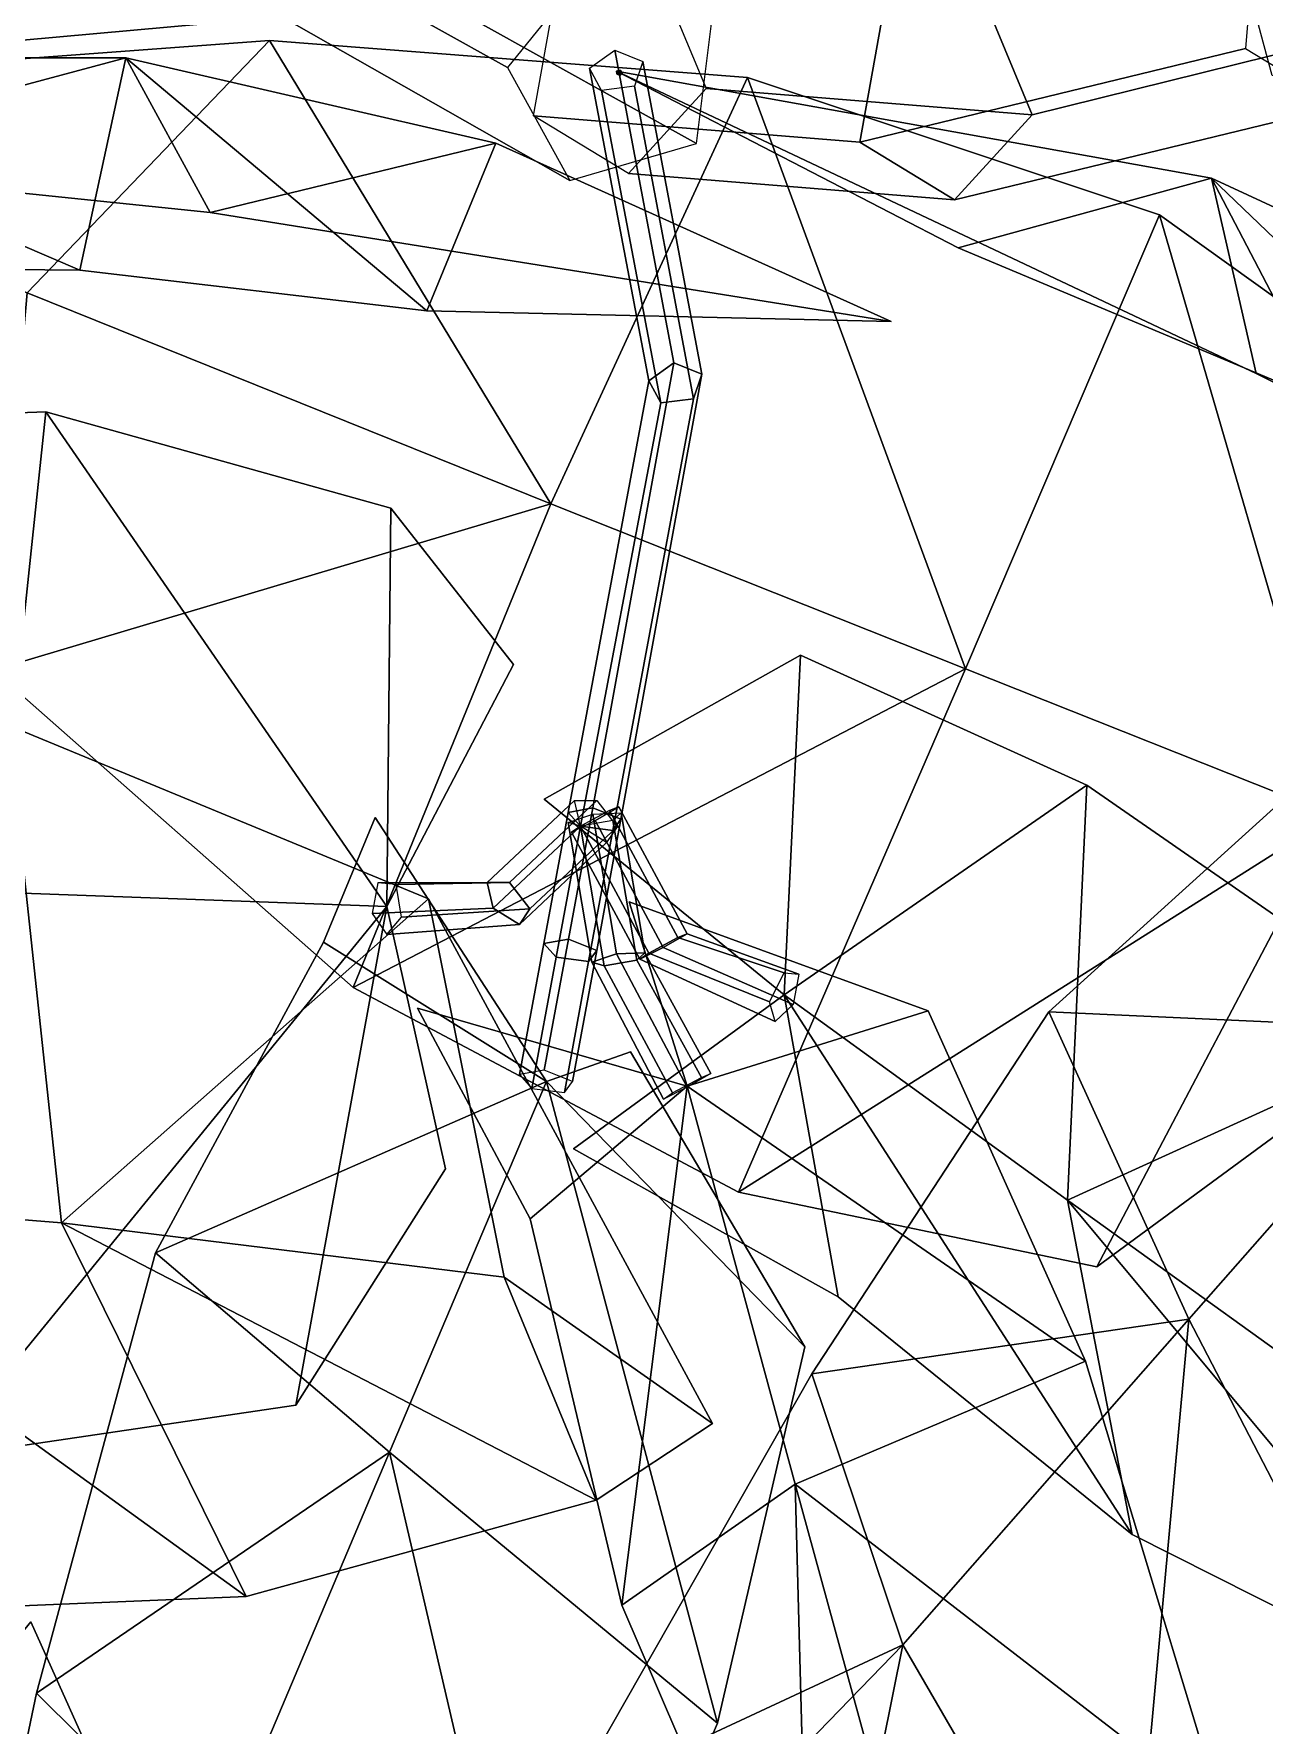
# Model space of a CAD drawing. Header units: metres. Extents: x -208 to 315, y -224 to 287.
# Drawn here: x 216.46 to 233.64, y 96.64 to 120.26 of the extents above; entities that cross this region are included whole.
import ezdxf

# ---------------------------------------------------------------- set-up
doc = ezdxf.new("R2010")
doc.units = ezdxf.units.M

msp = doc.modelspace()

# ---------------------------------------------------------------- linework, layer by layer
at = {"layer": 'Breeder_Intrnd', "color": 3}
for points in [[(219.9307, 123.6512, 784.3625), (224.2985, 121.2954, 794.673), (223.075, 119.7896, 794.8386), (218.9218, 122.1032, 784.9773)], [(210.1506, 118.1455, 763.4983), (216.6874, 121.78, 773.3474), (215.1961, 123.3465, 773.7625), (208.8562, 119.7693, 764.2316)], [(221.5633, 121.04, 783.6154), (225.7164, 118.7263, 793.4766), (225.9557, 120.6284, 793.8186), (221.5878, 122.9841, 783.5081)], [(213.696, 121.6304, 775.2112), (218.9218, 122.1032, 784.9773), (219.925, 120.4986, 784.5182), (214.6992, 120.0258, 774.7521)], [(218.9218, 122.1032, 784.9773), (223.075, 119.7896, 794.8386), (223.9463, 118.2109, 794.1034), (219.925, 120.4986, 784.5182)], [(230.4061, 119.1264, 801.9827), (235.6332, 120.4204, 809.8652), (234.9023, 121.928, 810.1035), (229.7748, 120.6435, 802.3875)], [(209.2274, 116.2236, 764.0498), (216.0847, 119.9516, 774.4167), (216.6874, 121.78, 773.3474), (210.1506, 118.1455, 763.4983)], [(228.2939, 120.4099, 803.1725), (233.521, 121.7039, 811.0552), (233.3853, 120.0556, 811.4139), (227.9961, 118.7463, 803.2602)], [(214.6992, 120.0258, 774.7521), (219.925, 120.4986, 784.5182), (221.5633, 121.04, 783.6154), (216.3375, 120.5671, 773.8492)], [(219.925, 120.4986, 784.5182), (223.9463, 118.2109, 794.1034), (225.7164, 118.7263, 793.4766), (221.5633, 121.04, 783.6154)], [(225.8514, 119.4948, 793.5005), (230.4061, 119.1264, 801.9827), (229.7748, 120.6435, 802.3875), (225.2201, 121.0119, 793.9054)], [(233.3869, 121.0448, 811.1495), (236.9719, 120.6948, 818.497), (237.3427, 119.3281, 818.251), (233.7577, 119.6782, 810.9034)], [(223.7392, 120.7783, 794.6904), (228.2939, 120.4099, 803.1725), (227.9961, 118.7463, 803.2602), (223.4414, 119.1147, 794.7781)], [(229.3212, 117.9411, 802.5137), (234.7104, 119.2504, 810.6674), (235.6332, 120.4204, 809.8652), (230.4061, 119.1264, 801.9827)], [(227.9961, 118.7463, 803.2602), (233.3853, 120.0556, 811.4139), (234.7104, 119.2504, 810.6674), (229.3212, 117.9411, 802.5137)], [(224.7665, 118.3095, 794.0316), (229.3212, 117.9411, 802.5137), (230.4061, 119.1264, 801.9827), (225.8514, 119.4948, 793.5005)], [(223.4414, 119.1147, 794.7781), (227.9961, 118.7463, 803.2602), (229.3212, 117.9411, 802.5137), (224.7665, 118.3095, 794.0316)]]:
    msp.add_3dface(points, dxfattribs=at)
at = {"layer": 'Breeder_Leaf', "color": 3}
for points in [[(209.1093, 119.3807, 840.2731), (219.7518, 120.1685, 844.2645), (216.3658, 116.6404, 842.359)], [(209.1093, 119.3807, 840.2731), (216.3658, 116.6404, 842.359), (219.7518, 120.1685, 844.2645)], [(216.3658, 116.6404, 842.359), (219.7518, 120.1685, 844.2645), (223.681, 113.6954, 840.415)], [(216.3658, 116.6404, 842.359), (223.681, 113.6954, 840.415), (219.7518, 120.1685, 844.2645)], [(223.681, 113.6954, 840.415), (219.7518, 120.1685, 844.2645), (226.4278, 119.649, 842.3527)], [(223.681, 113.6954, 840.415), (226.4278, 119.649, 842.3527), (219.7518, 120.1685, 844.2645)], [(226.4278, 119.649, 842.3527), (229.4731, 111.3937, 838.4462), (223.681, 113.6954, 840.415)], [(226.4278, 119.649, 842.3527), (223.681, 113.6954, 840.415), (229.4731, 111.3937, 838.4462)], [(229.4731, 111.3937, 838.4462), (226.4278, 119.649, 842.3527), (232.1846, 117.7306, 839.5256)], [(229.4731, 111.3937, 838.4462), (232.1846, 117.7306, 839.5256), (226.4278, 119.649, 842.3527)], [(232.1846, 117.7306, 839.5256), (234.6285, 109.3439, 836.7097), (229.4731, 111.3937, 838.4462)], [(232.1846, 117.7306, 839.5256), (229.4731, 111.3937, 838.4462), (234.6285, 109.3439, 836.7097)], [(232.1846, 117.7306, 839.5256), (236.3663, 114.7335, 837.3591), (234.6285, 109.3439, 836.7097)], [(232.1846, 117.7306, 839.5256), (234.6285, 109.3439, 836.7097), (236.3663, 114.7335, 837.3591)], [(223.681, 113.6954, 840.415), (215.8919, 111.371, 843.3981), (216.3658, 116.6404, 842.359)], [(223.681, 113.6954, 840.415), (216.3658, 116.6404, 842.359), (215.8919, 111.371, 843.3981)], [(215.9164, 108.2733, 805.9166), (210.6516, 114.7617, 810.6983), (216.6285, 114.9827, 807.6914)], [(215.9164, 108.2733, 805.9166), (216.6285, 114.9827, 807.6914), (210.6516, 114.7617, 810.6983)], [(216.6285, 114.9827, 807.6914), (221.3934, 108.073, 803.9777), (215.9164, 108.2733, 805.9166)], [(216.6285, 114.9827, 807.6914), (215.9164, 108.2733, 805.9166), (221.3934, 108.073, 803.9777)], [(216.6285, 114.9827, 807.6914), (221.4488, 113.6359, 805.2189), (221.3934, 108.073, 803.9777)], [(216.6285, 114.9827, 807.6914), (221.3934, 108.073, 803.9777), (221.4488, 113.6359, 805.2189)], [(173.3814, 114.26, 60.7874), (218.0827, 90.4639, 55.9725), (165.0279, 64.1846, 75.9234)], [(173.3814, 114.26, 60.7874), (165.0279, 64.1846, 75.9234), (218.0827, 90.4639, 55.9725)], [(220.92, 106.9395, 841.212), (215.8919, 111.371, 843.3981), (223.681, 113.6954, 840.415)], [(220.92, 106.9395, 841.212), (223.681, 113.6954, 840.415), (215.8919, 111.371, 843.3981)], [(229.4731, 111.3937, 838.4462), (220.92, 106.9395, 841.212), (223.681, 113.6954, 840.415)], [(229.4731, 111.3937, 838.4462), (223.681, 113.6954, 840.415), (220.92, 106.9395, 841.212)], [(221.3934, 108.073, 803.9777), (221.4488, 113.6359, 805.2189), (223.1625, 111.4533, 801.772)], [(221.3934, 108.073, 803.9777), (223.1625, 111.4533, 801.772), (221.4488, 113.6359, 805.2189)], [(226.9404, 106.8378, 800.8152), (223.5902, 109.5718, 797.9655), (227.1682, 111.5842, 795.5063)], [(226.9404, 106.8378, 800.8152), (227.1682, 111.5842, 795.5063), (223.5902, 109.5718, 797.9655)], [(226.9404, 106.8378, 800.8152), (227.1682, 111.5842, 795.5063), (231.17, 109.7676, 792.1982)], [(226.9404, 106.8378, 800.8152), (231.17, 109.7676, 792.1982), (227.1682, 111.5842, 795.5063)], [(226.3025, 104.0819, 838.6368), (220.92, 106.9395, 841.212), (229.4731, 111.3937, 838.4462)], [(226.3025, 104.0819, 838.6368), (229.4731, 111.3937, 838.4462), (220.92, 106.9395, 841.212)], [(234.6285, 109.3439, 836.7097), (226.3025, 104.0819, 838.6368), (229.4731, 111.3937, 838.4462)], [(234.6285, 109.3439, 836.7097), (229.4731, 111.3937, 838.4462), (226.3025, 104.0819, 838.6368)], [(211.6309, 104.0746, 753.5078), (216.1016, 110.6024, 747.3395), (216.8489, 103.6553, 749.5937)], [(211.6309, 104.0746, 753.5078), (216.8489, 103.6553, 749.5937), (216.1016, 110.6024, 747.3395)], [(216.1016, 110.6024, 747.3395), (221.9732, 108.1807, 744.2802), (216.8489, 103.6553, 749.5937)], [(216.1016, 110.6024, 747.3395), (216.8489, 103.6553, 749.5937), (221.9732, 108.1807, 744.2802)], [(226.9404, 106.8378, 800.8152), (231.17, 109.7676, 792.1982), (230.8995, 103.973, 797.6664)], [(226.9404, 106.8378, 800.8152), (230.8995, 103.973, 797.6664), (231.17, 109.7676, 792.1982)], [(230.6389, 106.5992, 843.7112), (234.0239, 109.6622, 840.4984), (236.1516, 106.3488, 836.3772)], [(230.6389, 106.5992, 843.7112), (236.1516, 106.3488, 836.3772), (234.0239, 109.6622, 840.4984)], [(231.17, 109.7676, 792.1982), (236.106, 106.3447, 789.4255), (230.8995, 103.973, 797.6664)], [(231.17, 109.7676, 792.1982), (230.8995, 103.973, 797.6664), (236.106, 106.3447, 789.4255)], [(223.6223, 105.6297, 803.2973), (220.5076, 107.5732, 807.6574), (221.2296, 109.3133, 803.6534)], [(223.6223, 105.6297, 803.2973), (221.2296, 109.3133, 803.6534), (220.5076, 107.5732, 807.6574)], [(234.6285, 109.3439, 836.7097), (231.308, 103.0408, 836.6074), (226.3025, 104.0819, 838.6368)], [(234.6285, 109.3439, 836.7097), (226.3025, 104.0819, 838.6368), (231.308, 103.0408, 836.6074)], [(234.6285, 109.3439, 836.7097), (234.2907, 105.2347, 833.5759), (231.308, 103.0408, 836.6074)], [(234.6285, 109.3439, 836.7097), (231.308, 103.0408, 836.6074), (234.2907, 105.2347, 833.5759)], [(221.3934, 108.073, 803.9777), (215.0994, 100.3676, 805.2961), (215.9164, 108.2733, 805.9166)], [(221.3934, 108.073, 803.9777), (215.9164, 108.2733, 805.9166), (215.0994, 100.3676, 805.2961)], [(221.3934, 108.073, 803.9777), (220.121, 101.1086, 803.1765), (215.0994, 100.3676, 805.2961)], [(221.3934, 108.073, 803.9777), (215.0994, 100.3676, 805.2961), (220.121, 101.1086, 803.1765)], [(216.8489, 103.6553, 749.5937), (221.9732, 108.1807, 744.2802), (223.0285, 102.8941, 744.3786)], [(216.8489, 103.6553, 749.5937), (223.0285, 102.8941, 744.3786), (221.9732, 108.1807, 744.2802)], [(221.3934, 108.073, 803.9777), (222.2103, 104.4081, 800.4111), (220.121, 101.1086, 803.1765)], [(221.3934, 108.073, 803.9777), (220.121, 101.1086, 803.1765), (222.2103, 104.4081, 800.4111)], [(221.9732, 108.1807, 744.2802), (225.9384, 100.85, 737.1765), (223.0285, 102.8941, 744.3786)], [(221.9732, 108.1807, 744.2802), (223.0285, 102.8941, 744.3786), (225.9384, 100.85, 737.1765)], [(225.5857, 105.5653, 802.0648), (224.7771, 108.1378, 797.6434), (228.9541, 106.6138, 795.8746)], [(225.5857, 105.5653, 802.0648), (228.9541, 106.6138, 795.8746), (224.7771, 108.1378, 797.6434)], [(218.1617, 103.2366, 810.2755), (220.5076, 107.5732, 807.6574), (223.6223, 105.6297, 803.2973)], [(218.1617, 103.2366, 810.2755), (223.6223, 105.6297, 803.2973), (220.5076, 107.5732, 807.6574)], [(226.9404, 106.8378, 800.8152), (227.6937, 102.6218, 804.5765), (223.997, 104.6871, 803.2915)], [(226.9404, 106.8378, 800.8152), (223.997, 104.6871, 803.2915), (227.6937, 102.6218, 804.5765)], [(231.8026, 99.3027, 802.77), (226.9404, 106.8378, 800.8152), (230.8995, 103.973, 797.6664)], [(231.8026, 99.3027, 802.77), (230.8995, 103.973, 797.6664), (226.9404, 106.8378, 800.8152)], [(231.8026, 99.3027, 802.77), (227.6937, 102.6218, 804.5765), (226.9404, 106.8378, 800.8152)], [(231.8026, 99.3027, 802.77), (226.9404, 106.8378, 800.8152), (227.6937, 102.6218, 804.5765)], [(225.5857, 105.5653, 802.0648), (223.3936, 103.7101, 806.9885), (221.8218, 106.6538, 804.0822)], [(225.5857, 105.5653, 802.0648), (221.8218, 106.6538, 804.0822), (223.3936, 103.7101, 806.9885)], [(225.5857, 105.5653, 802.0648), (228.9541, 106.6138, 795.8746), (231.151, 101.7218, 794.65)], [(225.5857, 105.5653, 802.0648), (231.151, 101.7218, 794.65), (228.9541, 106.6138, 795.8746)], [(232.5909, 102.3089, 838.5676), (227.3272, 101.5448, 846.5921), (230.6389, 106.5992, 843.7112)], [(232.5909, 102.3089, 838.5676), (230.6389, 106.5992, 843.7112), (227.3272, 101.5448, 846.5921)], [(230.6389, 106.5992, 843.7112), (236.1516, 106.3488, 836.3772), (232.5909, 102.3089, 838.5676)], [(230.6389, 106.5992, 843.7112), (232.5909, 102.3089, 838.5676), (236.1516, 106.3488, 836.3772)], [(230.8995, 103.973, 797.6664), (236.106, 106.3447, 789.4255), (235.3634, 100.7608, 794.134)], [(230.8995, 103.973, 797.6664), (235.3634, 100.7608, 794.134), (236.106, 106.3447, 789.4255)], [(236.1516, 106.3488, 836.3772), (235.5065, 96.6924, 833.7192), (232.5909, 102.3089, 838.5676)], [(236.1516, 106.3488, 836.3772), (232.5909, 102.3089, 838.5676), (235.5065, 96.6924, 833.7192)], [(223.6223, 105.6297, 803.2973), (224.7927, 106.0409, 798.2693), (227.2298, 101.9246, 798.396)], [(223.6223, 105.6297, 803.2973), (227.2298, 101.9246, 798.396), (224.7927, 106.0409, 798.2693)], [(218.1617, 103.2366, 810.2755), (223.6223, 105.6297, 803.2973), (221.4268, 100.4532, 804.774)], [(218.1617, 103.2366, 810.2755), (221.4268, 100.4532, 804.774), (223.6223, 105.6297, 803.2973)], [(223.6223, 105.6297, 803.2973), (226.009, 96.6678, 799.4613), (221.4268, 100.4532, 804.774)], [(223.6223, 105.6297, 803.2973), (221.4268, 100.4532, 804.774), (226.009, 96.6678, 799.4613)], [(223.6223, 105.6297, 803.2973), (227.2298, 101.9246, 798.396), (226.009, 96.6678, 799.4613)], [(223.6223, 105.6297, 803.2973), (226.009, 96.6678, 799.4613), (227.2298, 101.9246, 798.396)], [(224.6742, 98.3129, 807.6156), (223.3936, 103.7101, 806.9885), (225.5857, 105.5653, 802.0648)], [(224.6742, 98.3129, 807.6156), (225.5857, 105.5653, 802.0648), (223.3936, 103.7101, 806.9885)], [(224.6742, 98.3129, 807.6156), (225.5857, 105.5653, 802.0648), (227.0959, 100.0045, 801.2951)], [(224.6742, 98.3129, 807.6156), (227.0959, 100.0045, 801.2951), (225.5857, 105.5653, 802.0648)], [(225.5857, 105.5653, 802.0648), (231.151, 101.7218, 794.65), (227.0959, 100.0045, 801.2951)], [(225.5857, 105.5653, 802.0648), (227.0959, 100.0045, 801.2951), (231.151, 101.7218, 794.65)], [(219.4282, 98.4374, 753.1804), (211.6309, 104.0746, 753.5078), (216.8489, 103.6553, 749.5937)], [(219.4282, 98.4374, 753.1804), (216.8489, 103.6553, 749.5937), (211.6309, 104.0746, 753.5078)], [(211.6309, 104.0746, 753.5078), (219.4282, 98.4374, 753.1804), (213.7065, 98.2002, 756.6473)], [(211.6309, 104.0746, 753.5078), (213.7065, 98.2002, 756.6473), (219.4282, 98.4374, 753.1804)], [(236.9653, 96.6998, 799.3958), (230.8995, 103.973, 797.6664), (235.3634, 100.7608, 794.134)], [(236.9653, 96.6998, 799.3958), (235.3634, 100.7608, 794.134), (230.8995, 103.973, 797.6664)], [(230.8995, 103.973, 797.6664), (236.9653, 96.6998, 799.3958), (231.8026, 99.3027, 802.77)], [(230.8995, 103.973, 797.6664), (231.8026, 99.3027, 802.77), (236.9653, 96.6998, 799.3958)], [(223.0285, 102.8941, 744.3786), (224.3135, 99.78, 748.4029), (216.8489, 103.6553, 749.5937)], [(223.0285, 102.8941, 744.3786), (216.8489, 103.6553, 749.5937), (224.3135, 99.78, 748.4029)], [(216.8489, 103.6553, 749.5937), (224.3135, 99.78, 748.4029), (219.4282, 98.4374, 753.1804)], [(216.8489, 103.6553, 749.5937), (219.4282, 98.4374, 753.1804), (224.3135, 99.78, 748.4029)], [(221.4268, 100.4532, 804.774), (216.5004, 97.08534, 812.3286), (218.1617, 103.2366, 810.2755)], [(221.4268, 100.4532, 804.774), (218.1617, 103.2366, 810.2755), (216.5004, 97.08534, 812.3286)], [(225.9384, 100.85, 737.1765), (224.3135, 99.78, 748.4029), (223.0285, 102.8941, 744.3786)], [(225.9384, 100.85, 737.1765), (223.0285, 102.8941, 744.3786), (224.3135, 99.78, 748.4029)], [(227.3272, 101.5448, 846.5921), (232.5909, 102.3089, 838.5676), (228.6, 97.7618, 841.0412)], [(227.3272, 101.5448, 846.5921), (228.6, 97.7618, 841.0412), (232.5909, 102.3089, 838.5676)], [(232.5909, 102.3089, 838.5676), (231.6918, 92.4334, 837.0475), (228.6, 97.7618, 841.0412)], [(232.5909, 102.3089, 838.5676), (228.6, 97.7618, 841.0412), (231.6918, 92.4334, 837.0475)], [(235.5065, 96.6924, 833.7192), (231.6918, 92.4334, 837.0475), (232.5909, 102.3089, 838.5676)], [(235.5065, 96.6924, 833.7192), (232.5909, 102.3089, 838.5676), (231.6918, 92.4334, 837.0475)], [(231.151, 101.7218, 794.65), (233.0672, 95.3897, 794.6851), (227.0959, 100.0045, 801.2951)], [(231.151, 101.7218, 794.65), (227.0959, 100.0045, 801.2951), (233.0672, 95.3897, 794.6851)], [(228.6, 97.7618, 841.0412), (223.9312, 95.5857, 847.7957), (227.3272, 101.5448, 846.5921)], [(228.6, 97.7618, 841.0412), (227.3272, 101.5448, 846.5921), (223.9312, 95.5857, 847.7957)], [(216.5004, 97.08534, 812.3286), (221.4268, 100.4532, 804.774), (218.9714, 94.6308, 806.4453)], [(216.5004, 97.08534, 812.3286), (218.9714, 94.6308, 806.4453), (221.4268, 100.4532, 804.774)], [(221.4268, 100.4532, 804.774), (223.6176, 91.05724, 802.0245), (218.9714, 94.6308, 806.4453)], [(221.4268, 100.4532, 804.774), (218.9714, 94.6308, 806.4453), (223.6176, 91.05724, 802.0245)], [(226.009, 96.6678, 799.4613), (223.6176, 91.05724, 802.0245), (221.4268, 100.4532, 804.774)], [(226.009, 96.6678, 799.4613), (221.4268, 100.4532, 804.774), (223.6176, 91.05724, 802.0245)], [(227.0959, 100.0045, 801.2951), (227.3038, 92.1958, 806.9224), (224.6742, 98.3129, 807.6156)], [(227.0959, 100.0045, 801.2951), (224.6742, 98.3129, 807.6156), (227.3038, 92.1958, 806.9224)], [(227.0959, 100.0045, 801.2951), (233.0672, 95.3897, 794.6851), (228.8087, 93.7551, 800.4379)], [(227.0959, 100.0045, 801.2951), (228.8087, 93.7551, 800.4379), (233.0672, 95.3897, 794.6851)], [(227.3038, 92.1958, 806.9224), (227.0959, 100.0045, 801.2951), (228.8087, 93.7551, 800.4379)], [(227.3038, 92.1958, 806.9224), (228.8087, 93.7551, 800.4379), (227.0959, 100.0045, 801.2951)], [(216.4212, 98.08315, 748.759), (219.281, 91.7113, 747.7996), (212.6718, 93.5002, 753.0995)], [(216.4212, 98.08315, 748.759), (212.6718, 93.5002, 753.0995), (219.281, 91.7113, 747.7996)], [(228.6, 97.7618, 841.0412), (226.8873, 89.2747, 841.1265), (223.275, 92.2736, 843.7778)], [(228.6, 97.7618, 841.0412), (223.275, 92.2736, 843.7778), (226.8873, 89.2747, 841.1265)], [(223.275, 92.2736, 843.7778), (223.9312, 95.5857, 847.7957), (228.6, 97.7618, 841.0412)], [(223.275, 92.2736, 843.7778), (228.6, 97.7618, 841.0412), (223.9312, 95.5857, 847.7957)], [(231.6918, 92.4334, 837.0475), (226.8873, 89.2747, 841.1265), (228.6, 97.7618, 841.0412)], [(231.6918, 92.4334, 837.0475), (228.6, 97.7618, 841.0412), (226.8873, 89.2747, 841.1265)], [(218.9714, 94.6308, 806.4453), (215.0666, 90.2765, 812.6055), (216.5004, 97.08534, 812.3286)], [(218.9714, 94.6308, 806.4453), (216.5004, 97.08534, 812.3286), (215.0666, 90.2765, 812.6055)]]:
    msp.add_3dface(points, dxfattribs=at)
at = {"layer": 'Breeder_Mrstm', "color": 3}
for points in [[(224.6011, 119.7365, 794.1824), (224.6475, 119.7495, 794.2598), (224.6594, 119.7289, 794.2526)], [(224.6011, 119.7365, 794.1824), (224.6594, 119.7289, 794.2526), (224.6475, 119.7495, 794.2598)], [(224.6092, 119.7251, 794.2728), (224.6263, 119.7472, 794.2744), (224.6011, 119.7365, 794.1824)], [(224.6092, 119.7251, 794.2728), (224.6011, 119.7365, 794.1824), (224.6263, 119.7472, 794.2744)], [(224.6011, 119.7365, 794.1824), (224.6112, 119.7402, 794.273), (224.6346, 119.7461, 794.267)], [(224.6011, 119.7365, 794.1824), (224.6346, 119.7461, 794.267), (224.6112, 119.7402, 794.273)], [(224.6346, 119.7461, 794.267), (224.66, 119.7385, 794.2582), (224.6011, 119.7365, 794.1824)], [(224.6346, 119.7461, 794.267), (224.6011, 119.7365, 794.1824), (224.66, 119.7385, 794.2582)], [(224.6011, 119.7365, 794.1824), (224.6386, 119.6866, 794.249), (224.6186, 119.6943, 794.2617)], [(224.6011, 119.7365, 794.1824), (224.6186, 119.6943, 794.2617), (224.6386, 119.6866, 794.249)], [(224.6186, 119.6943, 794.2617), (224.6051, 119.7144, 794.2757), (224.6011, 119.7365, 794.1824)], [(224.6186, 119.6943, 794.2617), (224.6011, 119.7365, 794.1824), (224.6051, 119.7144, 794.2757)], [(224.6011, 119.7365, 794.1824), (224.6644, 119.7167, 794.2451), (224.6496, 119.6971, 794.2493)], [(224.6011, 119.7365, 794.1824), (224.6496, 119.6971, 794.2493), (224.6644, 119.7167, 794.2451)], [(224.6496, 119.6971, 794.2493), (224.6262, 119.6863, 794.2603), (224.6011, 119.7365, 794.1824)], [(224.6496, 119.6971, 794.2493), (224.6011, 119.7365, 794.1824), (224.6262, 119.6863, 794.2603)], [(224.6594, 119.7289, 794.2526), (224.6599, 119.7011, 794.2495), (224.6011, 119.7365, 794.1824)], [(224.6594, 119.7289, 794.2526), (224.6011, 119.7365, 794.1824), (224.6599, 119.7011, 794.2495)], [(224.6011, 119.7365, 794.1824), (224.6052, 119.7014, 794.2665), (224.6092, 119.7251, 794.2728)], [(224.6011, 119.7365, 794.1824), (224.6092, 119.7251, 794.2728), (224.6052, 119.7014, 794.2665)], [(224.6186, 119.6943, 794.2617), (224.6353, 119.6878, 794.2947), (224.6051, 119.7144, 794.2757)], [(224.6186, 119.6943, 794.2617), (224.6051, 119.7144, 794.2757), (224.6353, 119.6878, 794.2947)], [(224.6051, 119.7144, 794.2757), (224.6353, 119.6878, 794.2947), (224.6245, 119.7111, 794.3043)], [(224.6051, 119.7144, 794.2757), (224.6245, 119.7111, 794.3043), (224.6353, 119.6878, 794.2947)], [(224.6052, 119.7014, 794.2665), (224.6183, 119.6894, 794.2996), (224.6092, 119.7251, 794.2728)], [(224.6052, 119.7014, 794.2665), (224.6092, 119.7251, 794.2728), (224.6183, 119.6894, 794.2996)], [(224.6092, 119.7251, 794.2728), (224.6252, 119.7152, 794.3054), (224.6263, 119.7472, 794.2744)], [(224.6092, 119.7251, 794.2728), (224.6263, 119.7472, 794.2744), (224.6252, 119.7152, 794.3054)], [(224.6092, 119.7251, 794.2728), (224.6183, 119.6894, 794.2996), (224.6252, 119.7152, 794.3054)], [(224.6092, 119.7251, 794.2728), (224.6252, 119.7152, 794.3054), (224.6183, 119.6894, 794.2996)], [(224.6112, 119.7402, 794.273), (224.6214, 119.7318, 794.3082), (224.6346, 119.7461, 794.267)], [(224.6112, 119.7402, 794.273), (224.6346, 119.7461, 794.267), (224.6214, 119.7318, 794.3082)], [(224.6386, 119.6866, 794.249), (224.6561, 119.6768, 794.2808), (224.6186, 119.6943, 794.2617)], [(224.6386, 119.6866, 794.249), (224.6186, 119.6943, 794.2617), (224.6561, 119.6768, 794.2808)], [(224.6186, 119.6943, 794.2617), (224.6561, 119.6768, 794.2808), (224.6353, 119.6878, 794.2947)], [(224.6186, 119.6943, 794.2617), (224.6353, 119.6878, 794.2947), (224.6561, 119.6768, 794.2808)], [(224.6346, 119.7461, 794.267), (224.6214, 119.7318, 794.3082), (224.6474, 119.7357, 794.3008)], [(224.6346, 119.7461, 794.267), (224.6474, 119.7357, 794.3008), (224.6214, 119.7318, 794.3082)], [(224.6263, 119.7472, 794.2744), (224.6252, 119.7152, 794.3054), (224.6439, 119.7349, 794.3016)], [(224.6263, 119.7472, 794.2744), (224.6439, 119.7349, 794.3016), (224.6252, 119.7152, 794.3054)], [(224.6496, 119.6971, 794.2493), (224.6636, 119.692, 794.2838), (224.6262, 119.6863, 794.2603)], [(224.6496, 119.6971, 794.2493), (224.6262, 119.6863, 794.2603), (224.6636, 119.692, 794.2838)], [(224.6262, 119.6863, 794.2603), (224.6636, 119.692, 794.2838), (224.6382, 119.6867, 794.2927)], [(224.6262, 119.6863, 794.2603), (224.6382, 119.6867, 794.2927), (224.6636, 119.692, 794.2838)], [(224.6346, 119.7461, 794.267), (224.6474, 119.7357, 794.3008), (224.66, 119.7385, 794.2582)], [(224.6346, 119.7461, 794.267), (224.66, 119.7385, 794.2582), (224.6474, 119.7357, 794.3008)], [(224.66, 119.7385, 794.2582), (224.6474, 119.7357, 794.3008), (224.6692, 119.7246, 794.2885)], [(224.66, 119.7385, 794.2582), (224.6692, 119.7246, 794.2885), (224.6474, 119.7357, 794.3008)], [(224.6475, 119.7495, 794.2598), (224.6603, 119.7455, 794.295), (224.6594, 119.7289, 794.2526)], [(224.6475, 119.7495, 794.2598), (224.6594, 119.7289, 794.2526), (224.6603, 119.7455, 794.295)], [(224.6644, 119.7167, 794.2451), (224.6817, 119.7118, 794.2781), (224.6496, 119.6971, 794.2493)], [(224.6644, 119.7167, 794.2451), (224.6496, 119.6971, 794.2493), (224.6817, 119.7118, 794.2781)], [(224.6496, 119.6971, 794.2493), (224.6817, 119.7118, 794.2781), (224.6636, 119.692, 794.2838)], [(224.6496, 119.6971, 794.2493), (224.6636, 119.692, 794.2838), (224.6817, 119.7118, 794.2781)], [(224.6594, 119.7289, 794.2526), (224.6603, 119.7455, 794.295), (224.671, 119.7215, 794.2875)], [(224.6594, 119.7289, 794.2526), (224.671, 119.7215, 794.2875), (224.6603, 119.7455, 794.295)], [(224.6594, 119.7289, 794.2526), (224.671, 119.7215, 794.2875), (224.6599, 119.7011, 794.2495)], [(224.6594, 119.7289, 794.2526), (224.6599, 119.7011, 794.2495), (224.671, 119.7215, 794.2875)], [(224.6599, 119.7011, 794.2495), (224.671, 119.7215, 794.2875), (224.6657, 119.6949, 794.2831)], [(224.6599, 119.7011, 794.2495), (224.6657, 119.6949, 794.2831), (224.671, 119.7215, 794.2875)]]:
    msp.add_3dface(points, dxfattribs=at)
at = {"layer": 'Breeder_Petiole', "color": 3}
for points in [[(224.5735, 120.0305, 794.443), (225.3999, 115.6668, 799.4525), (225.0487, 115.4149, 799.291), (224.2223, 119.7785, 794.2815)], [(224.9661, 119.8724, 794.2405), (225.7925, 115.5088, 799.25), (225.3999, 115.6668, 799.4525), (224.5735, 120.0305, 794.443)], [(224.2223, 119.7785, 794.2815), (225.0487, 115.4149, 799.291), (225.2175, 115.1053, 798.9934), (224.3911, 119.4689, 793.9839)], [(224.8482, 119.5266, 793.9588), (225.6745, 115.163, 798.9683), (225.7925, 115.5088, 799.25), (224.9661, 119.8724, 794.2405)], [(224.3911, 119.4689, 793.9839), (225.2175, 115.1053, 798.9934), (225.6745, 115.163, 798.9683), (224.8482, 119.5266, 793.9588)], [(225.3999, 115.6668, 799.4525), (224.2692, 109.4489, 802.114), (223.9235, 109.3869, 801.8148), (225.0487, 115.4149, 799.291)], [(225.7925, 115.5088, 799.25), (224.6618, 109.2909, 801.9115), (224.2692, 109.4489, 802.114), (225.3999, 115.6668, 799.4525)], [(225.6745, 115.163, 798.9683), (224.5493, 109.135, 801.4921), (224.6618, 109.2909, 801.9115), (225.7925, 115.5088, 799.25)], [(225.0487, 115.4149, 799.291), (223.9235, 109.3869, 801.8148), (224.0956, 109.194, 801.4326), (225.2175, 115.1053, 798.9934)], [(225.2175, 115.1053, 798.9934), (224.0956, 109.194, 801.4326), (224.5493, 109.135, 801.4921), (225.6745, 115.163, 798.9683)], [(224.3242, 109.554, 802.047), (223.105, 108.4088, 803.1716), (222.792, 108.4092, 802.8327), (224.0112, 109.5544, 801.7081)], [(224.0112, 109.5544, 801.7081), (222.792, 108.4092, 802.8327), (222.8764, 108.0488, 802.5573), (224.0956, 109.194, 801.4326)], [(224.6068, 109.1858, 801.9785), (223.3876, 108.0406, 803.1031), (223.105, 108.4088, 803.1716), (224.3242, 109.554, 802.047)], [(224.2692, 109.4489, 802.114), (223.93, 107.618, 802.8854), (223.5842, 107.556, 802.5862), (223.9235, 109.3869, 801.8148)], [(223.9235, 109.3869, 801.8148), (223.5842, 107.556, 802.5862), (223.7564, 107.3631, 802.2041), (224.0956, 109.194, 801.4326)], [(224.6618, 109.2909, 801.9115), (224.3226, 107.4599, 802.683), (223.93, 107.618, 802.8854), (224.2692, 109.4489, 802.114)], [(224.0956, 109.194, 801.4326), (225.0485, 107.4192, 801.3632), (225.455, 107.6373, 801.3687), (224.5022, 109.4121, 801.4381)], [(224.662, 109.3784, 801.8848), (224.9941, 107.427, 802.2648), (224.6011, 107.4099, 802.5206), (224.269, 109.3614, 802.1406)], [(224.6323, 109.4647, 801.8777), (225.5851, 107.6899, 801.8082), (225.2516, 107.5003, 802.0784), (224.2988, 109.2751, 802.1478)], [(224.5022, 109.4121, 801.4381), (225.455, 107.6373, 801.3687), (225.5851, 107.6899, 801.8082), (224.6323, 109.4647, 801.8777)], [(224.5496, 109.2746, 801.4496), (224.8817, 107.3231, 801.8295), (224.9941, 107.427, 802.2648), (224.662, 109.3784, 801.8848)], [(224.0956, 109.194, 801.4326), (222.8764, 108.0488, 802.5573), (223.2425, 107.8223, 802.7234), (224.4616, 108.9675, 801.5988)], [(224.4616, 108.9675, 801.5988), (223.2425, 107.8223, 802.7234), (223.3876, 108.0406, 803.1031), (224.6068, 109.1858, 801.9785)], [(224.0956, 109.194, 801.4326), (223.7564, 107.3631, 802.2041), (224.2101, 107.304, 802.2635), (224.5493, 109.135, 801.4921)], [(224.269, 109.3614, 802.1406), (224.6011, 107.4099, 802.5206), (224.2553, 107.2959, 802.2372), (223.9232, 109.2473, 801.8572)], [(223.9232, 109.2473, 801.8572), (224.2553, 107.2959, 802.2372), (224.4277, 107.2426, 801.8126), (224.0956, 109.194, 801.4326)], [(224.2988, 109.2751, 802.1478), (225.2516, 107.5003, 802.0784), (224.9235, 107.335, 801.7993), (223.9706, 109.1098, 801.8687)], [(223.9706, 109.1098, 801.8687), (224.9235, 107.335, 801.7993), (225.0485, 107.4192, 801.3632), (224.0956, 109.194, 801.4326)], [(224.0956, 109.194, 801.4326), (224.4277, 107.2426, 801.8126), (224.8817, 107.3231, 801.8295), (224.5496, 109.2746, 801.4496)], [(224.5493, 109.135, 801.4921), (224.2101, 107.304, 802.2635), (224.3226, 107.4599, 802.683), (224.6618, 109.2909, 801.9115)], [(222.792, 108.4092, 802.8327), (221.2674, 108.4045, 803.8063), (221.1882, 107.9755, 803.656), (222.8764, 108.0488, 802.5573)], [(223.105, 108.4088, 803.1716), (221.5195, 108.3785, 804.1919), (221.2674, 108.4045, 803.8063), (222.792, 108.4092, 802.8327)], [(223.3876, 108.0406, 803.1031), (221.5968, 107.9243, 804.2803), (221.5195, 108.3785, 804.1919), (223.105, 108.4088, 803.1716)], [(222.8764, 108.0488, 802.5573), (221.1882, 107.9755, 803.656), (221.3906, 107.6804, 803.9473), (223.2425, 107.8223, 802.7234)], [(223.2425, 107.8223, 802.7234), (221.3906, 107.6804, 803.9473), (221.5968, 107.9243, 804.2803), (223.3876, 108.0406, 803.1031)], [(223.93, 107.618, 802.8854), (223.5907, 105.787, 803.6569), (223.245, 105.725, 803.3577), (223.5842, 107.556, 802.5862)], [(223.5842, 107.556, 802.5862), (223.245, 105.725, 803.3577), (223.4171, 105.5321, 802.9756), (223.7564, 107.3631, 802.2041)], [(224.3226, 107.4599, 802.683), (223.9834, 105.629, 803.4545), (223.5907, 105.787, 803.6569), (223.93, 107.618, 802.8854)], [(225.2516, 107.5003, 802.0784), (227.0657, 106.703, 801.1634), (226.8131, 106.4675, 800.8574), (224.9235, 107.335, 801.7993)], [(225.0485, 107.4192, 801.3632), (226.7353, 106.7402, 800.4935), (226.939, 107.1469, 800.5712), (225.455, 107.6373, 801.3687)], [(225.5851, 107.6899, 801.8082), (227.1447, 107.1292, 800.9838), (227.0657, 106.703, 801.1634), (225.2516, 107.5003, 802.0784)], [(225.455, 107.6373, 801.3687), (226.939, 107.1469, 800.5712), (227.1447, 107.1292, 800.9838), (225.5851, 107.6899, 801.8082)], [(223.7564, 107.3631, 802.2041), (223.4171, 105.5321, 802.9756), (223.8709, 105.4731, 803.035), (224.2101, 107.304, 802.2635)], [(224.2101, 107.304, 802.2635), (223.8709, 105.4731, 803.035), (223.9834, 105.629, 803.4545), (224.3226, 107.4599, 802.683)], [(224.6011, 107.4099, 802.5206), (225.5837, 105.5489, 802.4583), (225.2556, 105.3836, 802.1792), (224.2553, 107.2959, 802.2372)], [(224.2553, 107.2959, 802.2372), (225.2556, 105.3836, 802.1792), (225.3806, 105.4678, 801.7431), (224.4277, 107.2426, 801.8126)], [(224.4277, 107.2426, 801.8126), (225.3806, 105.4678, 801.7431), (225.7871, 105.6859, 801.7486), (224.8817, 107.3231, 801.8295)], [(224.9941, 107.427, 802.2648), (225.9172, 105.7385, 802.1882), (225.5837, 105.5489, 802.4583), (224.6011, 107.4099, 802.5206)], [(224.8817, 107.3231, 801.8295), (225.7871, 105.6859, 801.7486), (225.9172, 105.7385, 802.1882), (224.9941, 107.427, 802.2648)], [(224.9235, 107.335, 801.7993), (226.8131, 106.4675, 800.8574), (226.7353, 106.7402, 800.4935), (225.0485, 107.4192, 801.3632)]]:
    msp.add_3dface(points, dxfattribs=at)
at = {"layer": 'Breeder_Stipule', "color": 3}
for points in [[(210.203, 119.9253, 749.4906), (212.2535, 118.4526, 742.1917), (217.7463, 119.925, 745.1584)], [(210.203, 119.9253, 749.4906), (217.7463, 119.925, 745.1584), (212.2535, 118.4526, 742.1917)], [(217.7463, 119.925, 745.1584), (217.1031, 116.9578, 750.4495), (210.203, 119.9253, 749.4906)], [(217.7463, 119.925, 745.1584), (210.203, 119.9253, 749.4906), (217.1031, 116.9578, 750.4495)], [(210.203, 119.9253, 749.4906), (217.1031, 116.9578, 750.4495), (212.2175, 117.0068, 754.2646)], [(210.203, 119.9253, 749.4906), (212.2175, 117.0068, 754.2646), (217.1031, 116.9578, 750.4495)], [(217.7463, 119.925, 745.1584), (212.2535, 118.4526, 742.1917), (218.923, 117.7652, 740.0034)], [(217.7463, 119.925, 745.1584), (218.923, 117.7652, 740.0034), (212.2535, 118.4526, 742.1917)], [(221.9503, 116.3908, 745.941), (217.1031, 116.9578, 750.4495), (217.7463, 119.925, 745.1584)], [(221.9503, 116.3908, 745.941), (217.7463, 119.925, 745.1584), (217.1031, 116.9578, 750.4495)], [(217.7463, 119.925, 745.1584), (218.923, 117.7652, 740.0034), (222.9117, 118.7327, 741.7238)], [(217.7463, 119.925, 745.1584), (222.9117, 118.7327, 741.7238), (218.923, 117.7652, 740.0034)], [(221.9503, 116.3908, 745.941), (217.7463, 119.925, 745.1584), (222.9117, 118.7327, 741.7238)], [(221.9503, 116.3908, 745.941), (222.9117, 118.7327, 741.7238), (217.7463, 119.925, 745.1584)], [(224.6011, 119.7365, 794.1824), (229.3696, 117.2714, 785.5336), (232.9095, 118.2415, 790.5836)], [(224.6011, 119.7365, 794.1824), (232.9095, 118.2415, 790.5836), (229.3696, 117.2714, 785.5336)], [(232.9095, 118.2415, 790.5836), (233.5323, 115.5167, 795.8328), (224.6011, 119.7365, 794.1824)], [(232.9095, 118.2415, 790.5836), (224.6011, 119.7365, 794.1824), (233.5323, 115.5167, 795.8328)], [(222.9117, 118.7327, 741.7238), (218.923, 117.7652, 740.0034), (228.434, 116.2406, 737.991)], [(222.9117, 118.7327, 741.7238), (228.434, 116.2406, 737.991), (218.923, 117.7652, 740.0034)], [(221.9503, 116.3908, 745.941), (222.9117, 118.7327, 741.7238), (228.434, 116.2406, 737.991)], [(221.9503, 116.3908, 745.941), (228.434, 116.2406, 737.991), (222.9117, 118.7327, 741.7238)], [(232.9095, 118.2415, 790.5836), (229.3696, 117.2714, 785.5336), (234.5535, 115.097, 783.7238)], [(232.9095, 118.2415, 790.5836), (234.5535, 115.097, 783.7238), (229.3696, 117.2714, 785.5336)], [(232.9095, 118.2415, 790.5836), (234.5535, 115.097, 783.7238), (240.0871, 114.9188, 786.9624)], [(232.9095, 118.2415, 790.5836), (240.0871, 114.9188, 786.9624), (234.5535, 115.097, 783.7238)], [(240.0871, 114.9188, 786.9624), (238.2014, 113.174, 792.4954), (232.9095, 118.2415, 790.5836)], [(240.0871, 114.9188, 786.9624), (232.9095, 118.2415, 790.5836), (238.2014, 113.174, 792.4954)], [(232.9095, 118.2415, 790.5836), (238.2014, 113.174, 792.4954), (233.5323, 115.5167, 795.8328)], [(232.9095, 118.2415, 790.5836), (233.5323, 115.5167, 795.8328), (238.2014, 113.174, 792.4954)]]:
    msp.add_3dface(points, dxfattribs=at)

doc.saveas('drawing.dxf')
